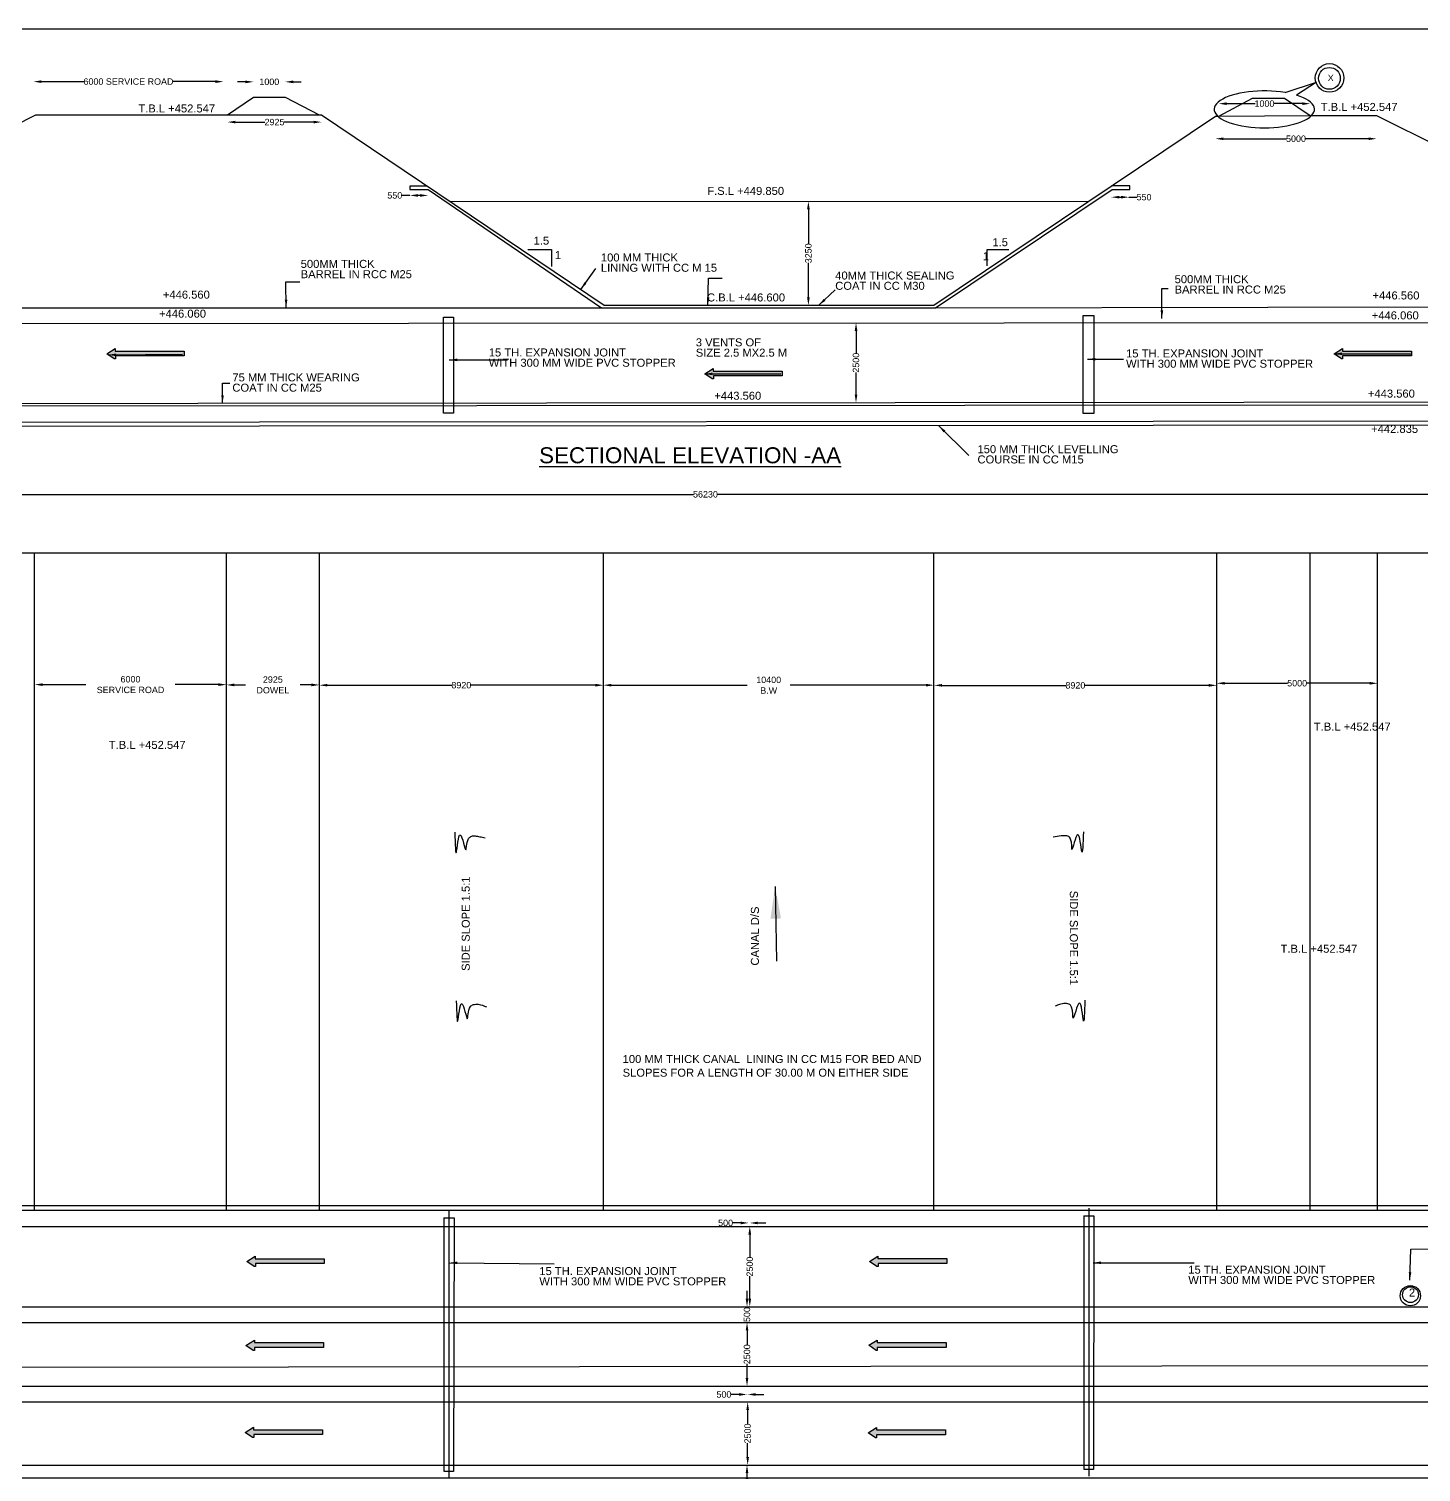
# Model space of a CAD drawing. Header units: millimetres. Extents: x 1715538 to 1727429, y 45608974 to 45617487.
# Drawn here: x 1718630 to 1722978, y 45612977 to 45617487 of the extents above; entities that cross this region are included whole.
import ezdxf

# ---------------------------------------------------------------- set-up
doc = ezdxf.new("R2010")
doc.units = ezdxf.units.MM
doc.header["$MEASUREMENT"] = 0
for name, color, linetype in [('DIMENSION', 7, 'Continuous'), ('DIMENSIONS', 7, 'Continuous'), ('DRAWING', 2, 'Continuous'), ('TEXT', 7, 'Continuous')]:
    doc.layers.add(name, color=color, linetype=linetype)
doc.styles.get("Standard").update_dxf_attribs({"font": 'arial.ttf', "height": 20})
doc.dimstyles.get("Standard").update_dxf_attribs({"dimtxt": 20, "dimasz": 25, "dimexe": 0.18, "dimexo": 0.0625, "dimgap": 0.09, "dimtad": 0, "dimdec": 0, "dimzin": 0, "dimdsep": 46, "dimtxsty": 'Standard', "dimcen": 0.09, "dimse1": 1, "dimse2": 1, "dimadec": 0, "dimazin": 0, "dimtfac": 1, "dimtdec": 0, "dimtofl": 0, "dimtmove": 0, "dimatfit": 3, "dimfxl": 1, "dimtolj": 1, "dimtzin": 0, "dimarcsym": 0})

# ---------------------------------------------------------------- blocks, each defined once
blk = doc.blocks.new('*D55')
at = {"layer": 'Defpoints', "color": 0, "transparency": 16777216}
for p in [(1718644, 45617317.9), (1719237.5, 45617322.3), (1719237.5, 45617321)]:
    blk.add_point(p, dxfattribs=at)
at = {"layer": 'TEXT', "color": 0, "lineweight": -2, "transparency": 16777216}
for p, q in [((1718669, 45617322.3), (1718801.4, 45617322.3)), ((1719212.5, 45617322.3), (1719080.1, 45617322.3))]:
    blk.add_line(p, q, dxfattribs=at)
at = {"layer": 'TEXT', "color": 0, "transparency": 16777216}
for points in [[(1718669, 45617326.4), (1718669, 45617318.1), (1718644, 45617322.3)], [(1719212.5, 45617326.4), (1719212.5, 45617318.1), (1719237.5, 45617322.3)]]:
    blk.add_solid(points, dxfattribs=at)
at = {"layer": 'TEXT', "color": 0, "transparency": 16777216, "insert": (1718940.7, 45617322.3), "char_height": 20, "attachment_point": 5}
blk.add_mtext('\\A1;6000 SERVICE ROAD', dxfattribs=at)
blk = doc.blocks.new('*D56')
at = {"layer": 'Defpoints', "color": 0, "transparency": 16777216}
for p in [(1719430.2, 45617321.5), (1719331.2, 45617273.3), (1719430.2, 45617273.3)]:
    blk.add_point(p, dxfattribs=at)
at = {"layer": 'TEXT', "color": 0, "lineweight": -2, "transparency": 16777216}
for p, q in [((1719306.2, 45617321.5), (1719281.2, 45617321.5)), ((1719455.2, 45617321.5), (1719480.2, 45617321.5))]:
    blk.add_line(p, q, dxfattribs=at)
at = {"layer": 'TEXT', "color": 0, "transparency": 16777216}
for points in [[(1719306.2, 45617325.6), (1719306.2, 45617317.3), (1719331.2, 45617321.5)], [(1719455.2, 45617325.6), (1719455.2, 45617317.3), (1719430.2, 45617321.5)]]:
    blk.add_solid(points, dxfattribs=at)
at = {"layer": 'TEXT', "color": 0, "transparency": 16777216, "insert": (1719380.7, 45617321.5), "char_height": 20, "attachment_point": 5}
blk.add_mtext('\\A1;1000', dxfattribs=at)
blk = doc.blocks.new('*D57')
at = {"layer": 'Defpoints', "color": 0, "transparency": 16777216}
for p in [(1719249.9, 45617218.5), (1719544, 45617218.5), (1719544, 45617195.8)]:
    blk.add_point(p, dxfattribs=at)
at = {"layer": 'TEXT', "color": 0, "lineweight": -2, "transparency": 16777216}
for p, q in [((1719274.9, 45617195.8), (1719366.7, 45617195.8)), ((1719519, 45617195.8), (1719427.1, 45617195.8))]:
    blk.add_line(p, q, dxfattribs=at)
at = {"layer": 'TEXT', "color": 0, "transparency": 16777216}
for points in [[(1719274.9, 45617200), (1719274.9, 45617191.7), (1719249.9, 45617195.8)], [(1719519, 45617200), (1719519, 45617191.7), (1719544, 45617195.8)]]:
    blk.add_solid(points, dxfattribs=at)
at = {"layer": 'TEXT', "color": 0, "transparency": 16777216, "insert": (1719396.9, 45617195.8), "char_height": 20, "attachment_point": 5}
blk.add_mtext('\\A1;2925', dxfattribs=at)
blk = doc.blocks.new('*D58')
at = {"layer": 'Defpoints', "color": 0, "transparency": 16777216}
for p in [(1719819.8, 45616985.1), (1719819.8, 45616966.7), (1719876.5, 45616985.1)]:
    blk.add_point(p, dxfattribs=at)
at = {"layer": 'TEXT', "color": 0, "lineweight": -2, "transparency": 16777216}
for p, q in [((1719819.8, 45616966.7), (1719794.8, 45616966.7)), ((1719851.5, 45616966.7), (1719844.8, 45616966.7))]:
    blk.add_line(p, q, dxfattribs=at)
at = {"layer": 'TEXT', "color": 0, "transparency": 16777216}
for points in [[(1719844.8, 45616970.8), (1719844.8, 45616962.5), (1719819.8, 45616966.7)], [(1719851.5, 45616970.8), (1719851.5, 45616962.5), (1719876.5, 45616966.7)]]:
    blk.add_solid(points, dxfattribs=at)
at = {"layer": 'TEXT', "color": 0, "transparency": 16777216, "insert": (1719772.6, 45616966.7), "char_height": 20, "attachment_point": 5}
blk.add_mtext('\\A1;550', dxfattribs=at)
blk = doc.blocks.new('*D64')
at = {"layer": 'Defpoints', "color": 0, "transparency": 16777216}
for p in [(1717952.7, 45616029.7), (1723533.2, 45616041.6), (1723533.2, 45616032.6)]:
    blk.add_point(p, dxfattribs=at)
at = {"layer": 'DIMENSIONS', "color": 0, "lineweight": -2, "transparency": 16777216}
for p, q in [((1717977.7, 45616032.6), (1720705.3, 45616032.6)), ((1723508.2, 45616032.6), (1720780.7, 45616032.6))]:
    blk.add_line(p, q, dxfattribs=at)
at = {"layer": 'DIMENSIONS', "color": 0, "transparency": 16777216}
for points in [[(1717977.7, 45616036.7), (1717977.7, 45616028.4), (1717952.7, 45616032.6)], [(1723508.2, 45616036.7), (1723508.2, 45616028.4), (1723533.2, 45616032.6)]]:
    blk.add_solid(points, dxfattribs=at)
at = {"layer": 'DIMENSIONS', "color": 0, "transparency": 16777216, "insert": (1720743, 45616032.6), "char_height": 20, "attachment_point": 5}
blk.add_mtext('\\A1;56230', dxfattribs=at)
blk = doc.blocks.new('*D73')
at = {"layer": 'Defpoints', "color": 0, "transparency": 16777216}
for p in [(1722336, 45617214.5), (1722839, 45617216.5), (1722336, 45617143.8)]:
    blk.add_point(p, dxfattribs=at)
at = {"layer": 'TEXT', "color": 0, "lineweight": -2, "transparency": 16777216}
for p, q in [((1722361, 45617143.8), (1722557.6, 45617143.8)), ((1722814, 45617143.8), (1722617.4, 45617143.8))]:
    blk.add_line(p, q, dxfattribs=at)
at = {"layer": 'TEXT', "color": 0, "transparency": 16777216}
for points in [[(1722361, 45617148), (1722361, 45617139.6), (1722336, 45617143.8)], [(1722814, 45617148), (1722814, 45617139.6), (1722839, 45617143.8)]]:
    blk.add_solid(points, dxfattribs=at)
at = {"layer": 'TEXT', "color": 0, "transparency": 16777216, "insert": (1722587.5, 45617143.8), "char_height": 20, "attachment_point": 5}
blk.add_mtext('\\A1;5000', dxfattribs=at)
blk = doc.blocks.new('*D74')
at = {"layer": 'Defpoints', "color": 0, "transparency": 16777216}
for p in [(1722346, 45617253.4), (1722346, 45617214.5), (1722632, 45617216.5)]:
    blk.add_point(p, dxfattribs=at)
at = {"layer": 'TEXT', "color": 0, "lineweight": -2, "transparency": 16777216}
for p, q in [((1722371, 45617253.4), (1722460, 45617253.4)), ((1722607, 45617253.4), (1722518, 45617253.4))]:
    blk.add_line(p, q, dxfattribs=at)
at = {"layer": 'TEXT', "color": 0, "transparency": 16777216}
for points in [[(1722371, 45617257.6), (1722371, 45617249.2), (1722346, 45617253.4)], [(1722607, 45617257.6), (1722607, 45617249.2), (1722632, 45617253.4)]]:
    blk.add_solid(points, dxfattribs=at)
at = {"layer": 'TEXT', "color": 0, "transparency": 16777216, "insert": (1722489, 45617253.4), "char_height": 20, "attachment_point": 5}
blk.add_mtext('\\A1;1000', dxfattribs=at)
blk = doc.blocks.new('*D75')
at = {"layer": 'Defpoints', "color": 0, "transparency": 16777216}
for p in [(1722065.7, 45616961.2), (1722010.6, 45616954.2), (1722065.7, 45616951.3)]:
    blk.add_point(p, dxfattribs=at)
at = {"layer": 'TEXT', "color": 0, "lineweight": -2, "transparency": 16777216}
for p, q in [((1722035.6, 45616961.2), (1722040.7, 45616961.2)), ((1722065.7, 45616961.2), (1722090.7, 45616961.2))]:
    blk.add_line(p, q, dxfattribs=at)
at = {"layer": 'TEXT', "color": 0, "transparency": 16777216}
for points in [[(1722035.6, 45616965.4), (1722035.6, 45616957.1), (1722010.6, 45616961.2)], [(1722040.7, 45616965.4), (1722040.7, 45616957.1), (1722065.7, 45616961.2)]]:
    blk.add_solid(points, dxfattribs=at)
at = {"layer": 'TEXT', "color": 0, "transparency": 16777216, "insert": (1722112.9, 45616961.2), "char_height": 20, "attachment_point": 5}
blk.add_mtext('\\A1;550', dxfattribs=at)
blk = doc.blocks.new('*D76')
at = {"layer": 'Defpoints', "color": 0, "transparency": 16777216}
for p in [(1721216.2, 45616568.5), (1721213.2, 45616319.4), (1721216.5, 45616319.4)]:
    blk.add_point(p, dxfattribs=at)
at = {"layer": 'TEXT', "color": 0, "lineweight": -2, "transparency": 16777216}
for p, q in [((1721213.2, 45616543.5), (1721213.2, 45616474.1)), ((1721213.2, 45616344.4), (1721213.2, 45616413.9))]:
    blk.add_line(p, q, dxfattribs=at)
at = {"layer": 'TEXT', "color": 0, "transparency": 16777216}
for points in [[(1721209.1, 45616543.5), (1721217.4, 45616543.5), (1721213.2, 45616568.5)], [(1721209.1, 45616344.4), (1721217.4, 45616344.4), (1721213.2, 45616319.4)]]:
    blk.add_solid(points, dxfattribs=at)
at = {"layer": 'TEXT', "color": 0, "transparency": 16777216, "insert": (1721213.2, 45616444), "char_height": 20, "attachment_point": 5, "rotation": 90}
blk.add_mtext('\\A1;2500', dxfattribs=at)
blk = doc.blocks.new('*D77')
at = {"layer": 'Defpoints', "color": 0, "transparency": 16777216}
for p in [(1721064.5, 45616948.4), (1721064.5, 45616948.4), (1721064.6, 45616623.5)]:
    blk.add_point(p, dxfattribs=at)
at = {"layer": 'TEXT', "color": 0, "lineweight": -2, "transparency": 16777216}
for p, q in [((1721064.5, 45616923.4), (1721064.5, 45616815.8)), ((1721064.5, 45616648.5), (1721064.5, 45616756))]:
    blk.add_line(p, q, dxfattribs=at)
at = {"layer": 'TEXT', "color": 0, "transparency": 16777216}
for points in [[(1721060.3, 45616923.4), (1721068.6, 45616923.4), (1721064.5, 45616948.4)], [(1721060.3, 45616648.5), (1721068.6, 45616648.5), (1721064.5, 45616623.5)]]:
    blk.add_solid(points, dxfattribs=at)
at = {"layer": 'TEXT', "color": 0, "transparency": 16777216, "insert": (1721064.5, 45616785.9), "char_height": 20, "attachment_point": 5, "rotation": 90}
blk.add_mtext('\\A1;3250', dxfattribs=at)
blk = doc.blocks.new('*D85')
at = {"layer": 'Defpoints', "color": 0, "transparency": 16777216}
for p in [(1720872.7, 45612999.7), (1720872.7, 45612934.3), (1720872.7, 45612934.3)]:
    blk.add_point(p, dxfattribs=at)
at = {"layer": 'TEXT', "color": 0, "lineweight": -2, "transparency": 16777216}
for p, q in [((1720872.7, 45612974.7), (1720872.7, 45612959.3)), ((1720872.7, 45612934.3), (1720872.7, 45612909.3))]:
    blk.add_line(p, q, dxfattribs=at)
at = {"layer": 'TEXT', "color": 0, "transparency": 16777216}
for points in [[(1720868.6, 45612974.7), (1720876.9, 45612974.7), (1720872.7, 45612999.7)], [(1720868.6, 45612959.3), (1720876.9, 45612959.3), (1720872.7, 45612934.3)]]:
    blk.add_solid(points, dxfattribs=at)
at = {"layer": 'TEXT', "color": 0, "transparency": 16777216, "insert": (1720872.7, 45612887.2), "char_height": 20, "attachment_point": 5, "rotation": 90}
blk.add_mtext('\\A1;500', dxfattribs=at)
blk = doc.blocks.new('*D86')
at = {"layer": 'Defpoints', "color": 0, "transparency": 16777216}
for p in [(1720872.7, 45613196.9), (1720872.7, 45612999.7), (1720874.8, 45612999.7)]:
    blk.add_point(p, dxfattribs=at)
at = {"layer": 'TEXT', "color": 0, "lineweight": -2, "transparency": 16777216}
for p, q in [((1720874.8, 45613171.9), (1720874.8, 45613128.4)), ((1720874.8, 45613024.7), (1720874.8, 45613068.2))]:
    blk.add_line(p, q, dxfattribs=at)
at = {"layer": 'TEXT', "color": 0, "transparency": 16777216}
for points in [[(1720870.6, 45613171.9), (1720878.9, 45613171.9), (1720874.8, 45613196.9)], [(1720870.6, 45613024.7), (1720878.9, 45613024.7), (1720874.8, 45612999.7)]]:
    blk.add_solid(points, dxfattribs=at)
at = {"layer": 'TEXT', "color": 0, "transparency": 16777216, "insert": (1720874.8, 45613098.3), "char_height": 20, "attachment_point": 5, "rotation": 90}
blk.add_mtext('\\A1;2500', dxfattribs=at)
blk = doc.blocks.new('*D87')
at = {"layer": 'Defpoints', "color": 0, "transparency": 16777216}
for p in [(1720872.7, 45613220.1), (1720874.8, 45613246.3), (1720872.7, 45613196.9)]:
    blk.add_point(p, dxfattribs=at)
at = {"layer": 'TEXT', "color": 0, "lineweight": -2, "transparency": 16777216}
for p, q in [((1720847.7, 45613220.1), (1720822.7, 45613220.1)), ((1720899.8, 45613220.1), (1720924.8, 45613220.1))]:
    blk.add_line(p, q, dxfattribs=at)
at = {"layer": 'TEXT', "color": 0, "transparency": 16777216}
for points in [[(1720847.7, 45613224.3), (1720847.7, 45613215.9), (1720872.7, 45613220.1)], [(1720899.8, 45613224.3), (1720899.8, 45613215.9), (1720874.8, 45613220.1)]]:
    blk.add_solid(points, dxfattribs=at)
at = {"layer": 'TEXT', "color": 0, "transparency": 16777216, "insert": (1720800.6, 45613220.1), "char_height": 20, "attachment_point": 5}
blk.add_mtext('\\A1;500', dxfattribs=at)
blk = doc.blocks.new('*D88')
at = {"layer": 'Defpoints', "color": 0, "transparency": 16777216}
for p in [(1720872.8, 45613445.1), (1720872.8, 45613445.1), (1720872.8, 45613246.3)]:
    blk.add_point(p, dxfattribs=at)
at = {"layer": 'TEXT', "color": 0, "lineweight": -2, "transparency": 16777216}
for p, q in [((1720872.8, 45613420.1), (1720872.8, 45613375.8)), ((1720872.8, 45613271.3), (1720872.8, 45613315.6))]:
    blk.add_line(p, q, dxfattribs=at)
at = {"layer": 'TEXT', "color": 0, "transparency": 16777216}
for points in [[(1720868.6, 45613420.1), (1720876.9, 45613420.1), (1720872.8, 45613445.1)], [(1720868.6, 45613271.3), (1720876.9, 45613271.3), (1720872.8, 45613246.3)]]:
    blk.add_solid(points, dxfattribs=at)
at = {"layer": 'TEXT', "color": 0, "transparency": 16777216, "insert": (1720872.8, 45613345.7), "char_height": 20, "attachment_point": 5, "rotation": 90}
blk.add_mtext('\\A1;2500', dxfattribs=at)
blk = doc.blocks.new('*D89')
at = {"layer": 'Defpoints', "color": 0, "transparency": 16777216}
for p in [(1720872.8, 45613494.3), (1720872.8, 45613494.3), (1720872.8, 45613445.1)]:
    blk.add_point(p, dxfattribs=at)
at = {"layer": 'TEXT', "color": 0, "lineweight": -2, "transparency": 16777216}
for p, q in [((1720872.8, 45613519.3), (1720872.8, 45613544.3)), ((1720872.8, 45613420.1), (1720872.8, 45613395.1))]:
    blk.add_line(p, q, dxfattribs=at)
at = {"layer": 'TEXT', "color": 0, "transparency": 16777216}
for points in [[(1720868.6, 45613519.3), (1720876.9, 45613519.3), (1720872.8, 45613494.3)], [(1720868.6, 45613420.1), (1720876.9, 45613420.1), (1720872.8, 45613445.1)]]:
    blk.add_solid(points, dxfattribs=at)
at = {"layer": 'TEXT', "color": 0, "transparency": 16777216, "insert": (1720872.8, 45613469.7), "char_height": 20, "attachment_point": 5, "rotation": 90}
blk.add_mtext('\\A1;500', dxfattribs=at)
blk = doc.blocks.new('*D90')
at = {"layer": 'Defpoints', "color": 0, "transparency": 16777216}
for p in [(1720881.4, 45613744.9), (1720881.4, 45613744.9), (1720881.4, 45613494.3)]:
    blk.add_point(p, dxfattribs=at)
at = {"layer": 'TEXT', "color": 0, "lineweight": -2, "transparency": 16777216}
for p, q in [((1720881.4, 45613719.9), (1720881.4, 45613649.7)), ((1720881.4, 45613519.3), (1720881.4, 45613589.5))]:
    blk.add_line(p, q, dxfattribs=at)
at = {"layer": 'TEXT', "color": 0, "transparency": 16777216}
for points in [[(1720877.2, 45613719.9), (1720885.6, 45613719.9), (1720881.4, 45613744.9)], [(1720877.2, 45613519.3), (1720885.6, 45613519.3), (1720881.4, 45613494.3)]]:
    blk.add_solid(points, dxfattribs=at)
at = {"layer": 'TEXT', "color": 0, "transparency": 16777216, "insert": (1720881.4, 45613619.6), "char_height": 20, "attachment_point": 5, "rotation": 90}
blk.add_mtext('\\A1;2500', dxfattribs=at)
blk = doc.blocks.new('*D91')
at = {"layer": 'Defpoints', "color": 0, "transparency": 16777216}
for p in [(1720877.9, 45613796.4), (1720877.9, 45613756), (1720881.4, 45613744.9)]:
    blk.add_point(p, dxfattribs=at)
at = {"layer": 'TEXT', "color": 0, "lineweight": -2, "transparency": 16777216}
for p, q in [((1720852.9, 45613756), (1720827.9, 45613756)), ((1720906.4, 45613756), (1720931.4, 45613756))]:
    blk.add_line(p, q, dxfattribs=at)
at = {"layer": 'TEXT', "color": 0, "transparency": 16777216}
for points in [[(1720852.9, 45613760.2), (1720852.9, 45613751.8), (1720877.9, 45613756)], [(1720906.4, 45613760.2), (1720906.4, 45613751.8), (1720881.4, 45613756)]]:
    blk.add_solid(points, dxfattribs=at)
at = {"layer": 'TEXT', "color": 0, "transparency": 16777216, "insert": (1720805.8, 45613756), "char_height": 20, "attachment_point": 5}
blk.add_mtext('\\A1;500', dxfattribs=at)
blk = doc.blocks.new('*D92')
at = {"layer": 'Defpoints', "color": 0, "transparency": 16777216}
for p in [(1719536.9, 45615438.1), (1720424.2, 45615438.1), (1720424.2, 45615436.3)]:
    blk.add_point(p, dxfattribs=at)
at = {"layer": 'TEXT', "color": 0, "lineweight": -2, "transparency": 16777216}
for p, q in [((1719561.9, 45615436.3), (1719950.6, 45615436.3)), ((1720399.2, 45615436.3), (1720010.5, 45615436.3))]:
    blk.add_line(p, q, dxfattribs=at)
at = {"layer": 'TEXT', "color": 0, "transparency": 16777216}
for points in [[(1719561.9, 45615440.5), (1719561.9, 45615432.2), (1719536.9, 45615436.3)], [(1720399.2, 45615440.5), (1720399.2, 45615432.2), (1720424.2, 45615436.3)]]:
    blk.add_solid(points, dxfattribs=at)
at = {"layer": 'TEXT', "color": 0, "transparency": 16777216, "insert": (1719980.5, 45615436.3), "char_height": 20, "attachment_point": 5}
blk.add_mtext('\\A1;8920', dxfattribs=at)
blk = doc.blocks.new('*D93')
at = {"layer": 'Defpoints', "color": 0, "transparency": 16777216}
for p in [(1721456.8, 45615436.4), (1722340, 45615436.4), (1722340, 45615435.8)]:
    blk.add_point(p, dxfattribs=at)
at = {"layer": 'TEXT', "color": 0, "lineweight": -2, "transparency": 16777216}
for p, q in [((1721481.8, 45615435.8), (1721868.5, 45615435.8)), ((1722315, 45615435.8), (1721928.4, 45615435.8))]:
    blk.add_line(p, q, dxfattribs=at)
at = {"layer": 'TEXT', "color": 0, "transparency": 16777216}
for points in [[(1721481.8, 45615440), (1721481.8, 45615431.7), (1721456.8, 45615435.8)], [(1722315, 45615440), (1722315, 45615431.7), (1722340, 45615435.8)]]:
    blk.add_solid(points, dxfattribs=at)
at = {"layer": 'TEXT', "color": 0, "transparency": 16777216, "insert": (1721898.4, 45615435.8), "char_height": 20, "attachment_point": 5}
blk.add_mtext('\\A1;8920', dxfattribs=at)
blk = doc.blocks.new('*D94')
at = {"layer": 'Defpoints', "color": 0, "transparency": 16777216}
for p in [(1722340, 45615435.8), (1722842.2, 45615442.3), (1722842.2, 45615435.8)]:
    blk.add_point(p, dxfattribs=at)
at = {"layer": 'TEXT', "color": 0, "lineweight": -2, "transparency": 16777216}
for p, q in [((1722365, 45615442.3), (1722561.2, 45615442.3)), ((1722817.2, 45615442.3), (1722621.1, 45615442.3))]:
    blk.add_line(p, q, dxfattribs=at)
at = {"layer": 'TEXT', "color": 0, "transparency": 16777216}
for points in [[(1722365, 45615446.5), (1722365, 45615438.1), (1722340, 45615442.3)], [(1722817.2, 45615446.5), (1722817.2, 45615438.1), (1722842.2, 45615442.3)]]:
    blk.add_solid(points, dxfattribs=at)
at = {"layer": 'TEXT', "color": 0, "transparency": 16777216, "insert": (1722591.1, 45615442.3), "char_height": 20, "attachment_point": 5}
blk.add_mtext('\\A1;5000', dxfattribs=at)

msp = doc.modelspace()

# ---------------------------------------------------------------- hatches: boundary and pattern name
at = {"layer": 'TEXT'}
h = msp.add_hatch(color=0, dxfattribs=at)
h.dxf.hatch_style = 1
h.paths.add_polyline_path([(1719115.1, 45616480.2), (1718899.6, 45616480.2), (1718899.6, 45616487.9), (1718873.5, 45616471.7), (1718896.4, 45616456), (1718900.1, 45616456), (1718900.1, 45616465.2), (1719115.1, 45616465.2)])
h = msp.add_hatch(color=0, dxfattribs=at)
h.dxf.hatch_style = 1
h.paths.add_polyline_path([(1722948, 45616480.5), (1722732.4, 45616480.5), (1722732.4, 45616488.2), (1722706.3, 45616472), (1722729.2, 45616456.4), (1722732.9, 45616456.4), (1722732.9, 45616465.5), (1722948, 45616465.5)])
h = msp.add_hatch(color=0, dxfattribs=at)
h.dxf.hatch_style = 1
h.paths.add_polyline_path([(1720982.7, 45616417.6), (1720767.1, 45616417.6), (1720767.1, 45616425.4), (1720741, 45616409.2), (1720763.9, 45616393.5), (1720767.6, 45616393.5), (1720767.6, 45616402.7), (1720982.7, 45616402.7)])
h = msp.add_hatch(dxfattribs=at)
h.set_pattern_fill('AR-CONC', color=0)
h.set_pattern_definition([(50, (0, 0), (7.172601826, -0.6275213498), [0.75, -8.25]), (355, (0, 0), (-1.3875133361, 7.521921337), [0.6, -6.6]), (100.45144446, (0.598, -0.052), (5.7850884673, 6.8943999097), [0.63740192, -7.01142112]), (46.1842, (0, 2), (10.6724133067, -1.655192808), [1.125, -12.375]), (96.63563549, (0.889, 1.862), (9.3466194567, 9.7411860077), [0.95610342, -10.5171376]), (351.18416399, (0, 2), (9.3466194505, 9.7411860027), [0.9, -9.90000001]), (21, (1, 1.5), (5.9690705212, -4.02618890665), [0.75, -8.25]), (326, (1, 1.5), (2.4331533192, 7.2515004505), [0.6, -6.6]), (71.45144474, (1.4974, 1.1645), (8.4022237673, 3.2253115281), [0.6374019, -7.01142112]), (37.5, (0, 0), (0.12159855317, 3.32893853831), [0, -6.52, 0, -6.7, 0, -6.625]), (7.5, (0, 0), (2.63069537442, 3.94411711882), [0, -3.82, 0, -6.37, 0, -2.525]), (327.5, (-2.23, 0), (5.33822436172, -0.22554871734), [0, -2.5, 0, -7.8, 0, -10.35]), (317.5, (-3.23, 0), (5.8318616934, 1.0010498233), [0, -3.25, 0, -5.18, 0, -7.35])])
edge = h.paths.add_edge_path()
edge.add_line((1725099.6, 45616396.1), (1724846.7, 45616396.1))
edge.add_ellipse((1724835, 45616411), major_axis=(-23.5, 0), ratio=0.731202, start_angle=60.1153, end_angle=119.8847, ccw=False)
edge.add_line((1724823.3, 45616396.1), (1724738.3, 45616396.1))
edge.add_ellipse((1724734.1, 45616411.9), major_axis=(-24.9, -0.5), ratio=0.643057, start_angle=77.3801, end_angle=98.8078, ccw=False)
edge.add_line((1724732.7, 45616395.9), (1724589.9, 45616396.1))
edge.add_ellipse((1724582.2, 45616409.9), major_axis=(-24.2, 0.4), ratio=0.599788, start_angle=73.2174, end_angle=109.5885, ccw=False)
edge.add_line((1724575, 45616396.1), (1724558.1, 45616396.1))
edge.add_line((1724558.1, 45616396.1), (1724558.1, 45616380))
edge.add_line((1724558.1, 45616380), (1725053.3, 45616380))
edge.add_line((1725053.3, 45616380), (1725053.3, 45616322.1))
edge.add_line((1725053.3, 45616322.1), (1725099.6, 45616322.1))
edge.add_line((1725099.6, 45616322.1), (1725099.6, 45616396.1))
edge = h.paths.add_edge_path(flags=16)
edge.add_ellipse((1725075.2, 45616347.1), major_axis=(0, 25), ratio=0.47796, start_angle=0, end_angle=360)
h.paths.add_polyline_path([(1716978.1, 45616285.8), (1716435.4, 45616285.8), (1716435.4, 45616270.2), (1716480, 45616270.2), (1716978.1, 45616270.2)])
h.paths.add_polyline_path([(1716480, 45616270.2), (1716435.4, 45616270.2), (1716435.4, 45616207.8), (1716480, 45616207.8)])
h = msp.add_hatch(color=0, dxfattribs=at)
h.dxf.hatch_style = 1
h.paths.add_polyline_path([(1719552.1, 45613644.3), (1719336.5, 45613644.3), (1719336.5, 45613652), (1719310.4, 45613635.8), (1719333.3, 45613620.1), (1719337.1, 45613620.1), (1719337.1, 45613629.3), (1719552.1, 45613629.3)])
h = msp.add_hatch(color=0, dxfattribs=at)
h.dxf.hatch_style = 1
h.paths.add_polyline_path([(1721497, 45613644.5), (1721281.4, 45613644.5), (1721281.4, 45613652.3), (1721255.3, 45613636.1), (1721278.3, 45613620.4), (1721282, 45613620.4), (1721282, 45613629.6), (1721497, 45613629.6)])
h = msp.add_hatch(color=0, dxfattribs=at)
h.dxf.hatch_style = 1
h.paths.add_polyline_path([(1719549.5, 45613382), (1719333.9, 45613382), (1719333.9, 45613389.8), (1719307.8, 45613373.6), (1719330.7, 45613357.9), (1719334.4, 45613357.9), (1719334.4, 45613367.1), (1719549.5, 45613367.1)])
h = msp.add_hatch(color=0, dxfattribs=at)
h.dxf.hatch_style = 1
h.paths.add_polyline_path([(1721494.8, 45613382.1), (1721279.2, 45613382.1), (1721279.2, 45613389.9), (1721253.1, 45613373.7), (1721276, 45613358), (1721279.7, 45613358), (1721279.7, 45613367.2), (1721494.8, 45613367.2)])
h = msp.add_hatch(color=0, dxfattribs=at)
h.dxf.hatch_style = 1
h.paths.add_polyline_path([(1719547.2, 45613110), (1719331.7, 45613110), (1719331.7, 45613117.8), (1719305.6, 45613101.6), (1719328.5, 45613085.9), (1719332.2, 45613085.9), (1719332.2, 45613095.1), (1719547.2, 45613095.1)])
h = msp.add_hatch(color=0, dxfattribs=at)
h.dxf.hatch_style = 1
h.paths.add_polyline_path([(1721492.5, 45613109.1), (1721277, 45613109.1), (1721277, 45613116.8), (1721250.9, 45613100.6), (1721273.8, 45613084.9), (1721277.5, 45613084.9), (1721277.5, 45613094.1), (1721492.5, 45613094.1)])

# ---------------------------------------------------------------- linework, layer by layer
at = {"layer": 'DRAWING', "color": 0}
msp.add_lwpolyline([(1715537.6, 45617487.1), (1727428.9, 45617487.1), (1727428.9, 45608974.5), (1715537.6, 45608974.5)], close=True, dxfattribs=at)
msp.add_lwpolyline([(1715991, 45615850), (1725636, 45615850), (1725636, 45615246.4), (1725575.9, 45615246.4), (1725696.8, 45615184.4), (1725637.5, 45615184.4), (1725637.5, 45613811.5), (1725573.8, 45613811.5), (1725694.3, 45613747.1), (1725635.5, 45613747.1), (1725635.5, 45611655.3), (1725568.5, 45611655.3), (1725688.4, 45611593.6), (1725628.9, 45611593.6), (1725628.9, 45610735.3)], dxfattribs=at)
for centre, radius in [((1722692.3, 45617333.7), 44.7), ((1722691.9, 45617332.4), 34.1)]:
    msp.add_circle(centre, radius, dxfattribs=at)
at = {"layer": 'TEXT', "color": 0}
for p, q in [((1718672.7, 45615438.1), (1718807.8, 45615438.1)), ((1719221.5, 45615438.1), (1719086.5, 45615438.1)), ((1719271.5, 45615437.2), (1719306.3, 45615437.2)), ((1719511.9, 45615437.2), (1719477, 45615437.2)), ((1720449.2, 45615436.4), (1720873, 45615436.4)), ((1721431.8, 45615436.4), (1721008, 45615436.4))]:
    msp.add_line(p, q, dxfattribs=at)
for points in [[(1722553.8, 45617288.1), (1722651.2, 45617321), (1722589.2, 45617279.9)], [(1719249.9, 45617218.5), (1719331.2, 45617273.3), (1719430.2, 45617273.3), (1719536, 45617218.5)], [(1715840.5, 45616917), (1718058, 45616917), (1718651, 45617218.5), (1719544, 45617218.5), (1720426.5, 45616623.5), (1721456, 45616623.5), (1722336, 45617214.5), (1722346, 45617214.5), (1722451.5, 45617270.5), (1722551.5, 45617270.5), (1722632, 45617216.5), (1722839, 45617216.5), (1723441.7, 45616916.2), (1723491.7, 45616916.2), (1724561.7, 45616918.9), (1725779.5, 45616918.9)], [(1722346, 45617214.5), (1722632, 45617216.5)], [(1719874.1, 45616995.9), (1719819.8, 45616995.9), (1719819.8, 45616985.1), (1719876.5, 45616985.1), (1720418.6, 45616615.6)], [(1721461.4, 45616615.6), (1722013.1, 45616984.8), (1722068.1, 45616984.8), (1722068.1, 45616996.3), (1722011.1, 45616996.3)], [(1719945.2, 45616948), (1721940.1, 45616948.6)], [(1720188.6, 45616797.5), (1720262.3, 45616797.5), (1720262.3, 45616744.8)], [(1721623.2, 45616747.1), (1721623.2, 45616797.9), (1721690.9, 45616797.9)], [(1717952.3, 45616249.1), (1717952.3, 45616615.6), (1718280.1, 45616615.6), (1720421.9, 45616615.6), (1721461.4, 45616615.6), (1723537.4, 45616619.1)], [(1717952.3, 45616567), (1723537.4, 45616569.6)], [(1718873.5, 45616471.7), (1718899.6, 45616487.9), (1718899.6, 45616480.2), (1719115.1, 45616480.2), (1719115.1, 45616465.2), (1718900.1, 45616465.2), (1718900.1, 45616456), (1718896.4, 45616456), (1718873.5, 45616471.7)], [(1722706.3, 45616472), (1722732.4, 45616488.2), (1722732.4, 45616480.5), (1722948, 45616480.5), (1722948, 45616465.5), (1722732.9, 45616465.5), (1722732.9, 45616456.4), (1722729.2, 45616456.4), (1722706.3, 45616472)], [(1720741, 45616409.2), (1720767.1, 45616425.4), (1720767.1, 45616417.6), (1720982.7, 45616417.6), (1720982.7, 45616402.7), (1720767.6, 45616402.7), (1720767.6, 45616393.5), (1720763.9, 45616393.5), (1720741, 45616409.2)], [(1716978.1, 45616315.1), (1724603.1, 45616322.8), (1724603.1, 45616212.3), (1724562.2, 45616212.3), (1724537.4, 45616253.6), (1723537.4, 45616253.6), (1723537.4, 45616142.8), (1723507.9, 45616142.8)], [(1716978.1, 45616308.5), (1724603.1, 45616313.4)], [(1723537.4, 45616248.6), (1717952.3, 45616244.2), (1717952.3, 45616249.1), (1717057.4, 45616249.1), (1716981.5, 45616089.5), (1716936.5, 45616089.5), (1716936.5, 45616270.2)], [(1717952.3, 45616258.2), (1723537.4, 45616262.7)], [(1718647.7, 45613796.4), (1718647.7, 45615850)], [(1719246.5, 45613796.4), (1719246.5, 45615850)], [(1719536.9, 45613796.4), (1719536.9, 45615850)], [(1720424.2, 45613796.4), (1720424.2, 45615850)], [(1721456.8, 45613796.4), (1721456.8, 45615850)], [(1722340, 45613796.4), (1722340, 45615850)], [(1722632, 45613796.4), (1722632, 45615850)], [(1722842.2, 45613796.4), (1722842.2, 45615850)], [(1717957.3, 45613810.9), (1723540.3, 45613810.9)], [(1721941.8, 45612964.9), (1721941.8, 45613802.7)], [(1719926.2, 45613772), (1719957.6, 45613772), (1719956.1, 45612979.8), (1719926.9, 45612979.9), (1719926.9, 45613772)], [(1719942.9, 45612958.7), (1719942.9, 45613796.4)], [(1721925.1, 45613778.2), (1721956.5, 45613778.2), (1721955, 45612986), (1721925.7, 45612986.1), (1721925.7, 45613778.2)], [(1717953.8, 45613744.9), (1723537.5, 45613744.9)], [(1719310.4, 45613635.8), (1719336.5, 45613652), (1719336.5, 45613644.3), (1719552.1, 45613644.3), (1719552.1, 45613629.3), (1719337.1, 45613629.3), (1719337.1, 45613620.1), (1719333.3, 45613620.1), (1719310.4, 45613635.8)], [(1721255.3, 45613636.1), (1721281.4, 45613652.3), (1721281.4, 45613644.5), (1721497, 45613644.5), (1721497, 45613629.6), (1721282, 45613629.6), (1721282, 45613620.4), (1721278.3, 45613620.4), (1721255.3, 45613636.1)], [(1717953.8, 45613494.3), (1723537.5, 45613494.3)], [(1717953.8, 45613445.1), (1723537.5, 45613445.1)], [(1719307.8, 45613373.6), (1719333.9, 45613389.8), (1719333.9, 45613382), (1719549.5, 45613382), (1719549.5, 45613367.1), (1719334.4, 45613367.1), (1719334.4, 45613357.9), (1719330.7, 45613357.9), (1719307.8, 45613373.6)], [(1721253.1, 45613373.7), (1721279.2, 45613389.9), (1721279.2, 45613382.1), (1721494.8, 45613382.1), (1721494.8, 45613367.2), (1721279.7, 45613367.2), (1721279.7, 45613358), (1721276, 45613358), (1721253.1, 45613373.7)], [(1717953.8, 45613246.3), (1723537.5, 45613246.3)], [(1717953.8, 45613196.9), (1723537.5, 45613196.9)], [(1719305.6, 45613101.6), (1719331.7, 45613117.8), (1719331.7, 45613110), (1719547.2, 45613110), (1719547.2, 45613095.1), (1719332.2, 45613095.1), (1719332.2, 45613085.9), (1719328.5, 45613085.9), (1719305.6, 45613101.6)], [(1721250.9, 45613100.6), (1721277, 45613116.8), (1721277, 45613109.1), (1721492.5, 45613109.1), (1721492.5, 45613094.1), (1721277.5, 45613094.1), (1721277.5, 45613084.9), (1721273.8, 45613084.9), (1721250.9, 45613100.6)], [(1717953.8, 45612999.7), (1723537.5, 45612999.7)]]:
    msp.add_lwpolyline(points, dxfattribs=at)
for points in [[(1719925.2, 45616586.6), (1719955.9, 45616586.6), (1719955.9, 45616286.7), (1719925.2, 45616286.7)], [(1721922.4, 45616591.8), (1721955.8, 45616591.8), (1721955.8, 45616285.2), (1721922.4, 45616285.2)], [(1717953.8, 45613796.4), (1723537.5, 45613796.4), (1723537.5, 45612958.7), (1717953.8, 45612958.7)]]:
    msp.add_lwpolyline(points, close=True, dxfattribs=at)
for centre, radius in [((1722944.7, 45613528.7), 31.7), ((1722945.2, 45613531.9), 24.7)]:
    msp.add_circle(centre, radius, dxfattribs=at)
msp.add_ellipse((1722488.6, 45617235.7), major_axis=(-156.7, 0), ratio=0.367648, start_param=4.282938, end_param=10.298639, dxfattribs=at)
for points in [[(1719960, 45614977.3), (1719964.9, 45614914.2), (1719977.5, 45614968.1), (1719994.6, 45614921.5), (1720001.4, 45614954.7), (1720007.7, 45614962), (1720012.8, 45614964.9), (1720023.2, 45614965.2), (1720037.8, 45614963), (1720054.4, 45614959.8)], [(1721923.5, 45614978.6), (1721918.3, 45614916.7), (1721905.6, 45614969.1), (1721887.4, 45614923.4), (1721883.7, 45614955.7), (1721875.3, 45614964.7), (1721867.4, 45614966.1), (1721853.8, 45614965.5), (1721829.4, 45614961.8)], [(1719964.8, 45614450.3), (1719969.6, 45614387.2), (1719982.1, 45614441.2), (1719999.1, 45614394.2), (1720008.6, 45614432), (1720018, 45614438.2), (1720033.4, 45614439.3), (1720059.4, 45614430.9)], [(1721928.1, 45614452), (1721923.4, 45614388.3), (1721910.6, 45614443.2), (1721891.6, 45614396.1), (1721886.7, 45614430.2), (1721881, 45614438.2), (1721866.9, 45614441.6), (1721849.2, 45614438.5), (1721835.2, 45614433.3)]]:
    msp.add_spline(points, degree=3, dxfattribs=at)
for points in [[(1718672.7, 45615442.3), (1718672.7, 45615433.9), (1718647.7, 45615438.1)], [(1719221.5, 45615442.3), (1719221.5, 45615433.9), (1719246.5, 45615438.1)], [(1719271.5, 45615441.4), (1719271.5, 45615433), (1719246.5, 45615437.2)], [(1719511.9, 45615441.4), (1719511.9, 45615433), (1719536.9, 45615437.2)], [(1720449.2, 45615440.5), (1720449.2, 45615432.2), (1720424.2, 45615436.4)], [(1721431.8, 45615440.5), (1721431.8, 45615432.2), (1721456.8, 45615436.4)]]:
    msp.add_solid(points, dxfattribs=at)

# ---------------------------------------------------------------- texts
at = {"layer": 'DIMENSION'}
msp.add_text('X', height=20, dxfattribs=at).set_placement((1722686.6, 45617323.9))
at = {"layer": 'TEXT', "color": 0}
for s, height, p in [('T.B.L +452.547', 25, (1718971.6, 45617226)), ('T.B.L +452.547', 25, (1722664.9, 45617230.7)), ('F.S.L +449.850', 25, (1720748.7, 45616968.3)), ('1.5', 25, (1720206.2, 45616812.9)), ('1.5', 25, (1721639.3, 45616808)), ('1', 25, (1720272.5, 45616767.9)), ('100 MM THICK ', 25, (1720416.4, 45616760.3)), ('1', 25, (1721609.2, 45616764.2)), ('500MM THICK ', 25, (1719478.7, 45616740.3)), ('BARREL IN RCC M25', 25, (1719478.7, 45616708.1)), ('LINING WITH CC M 15', 25, (1720416.4, 45616728.2)), ('40MM THICK SEALING ', 25, (1721148.3, 45616703.9)), ('COAT IN CC M30', 25, (1721148.3, 45616671.8)), ('500MM THICK ', 25, (1722208.4, 45616692.4)), ('BARREL IN RCC M25', 25, (1722208.4, 45616660.2)), ('+446.560', 25, (1719048.2, 45616644.2)), ('C.B.L +446.600', 25, (1720747.9, 45616635.4)), ('+446.560', 25, (1722826.5, 45616641.7)), ('+446.060', 25, (1719036.3, 45616584.8)), ('+446.060', 25, (1722824.3, 45616579.4)), ('3 VENTS OF ', 25, (1720712.8, 45616495)), ('15 TH. EXPANSION JOINT ', 25, (1720066.1, 45616463.5)), ('SIZE 2.5 MX2.5 M', 25, (1720712.8, 45616462.9)), ('15 TH. EXPANSION JOINT ', 25, (1722056.8, 45616460.5)), ('WITH 300 MM WIDE PVC STOPPER', 25, (1720066.1, 45616431.4)), ('WITH 300 MM WIDE PVC STOPPER', 25, (1722056.8, 45616428.4)), ('75 MM THICK WEARING ', 25, (1719265.3, 45616385.6)), ('COAT IN CC M25', 25, (1719265.3, 45616353.5)), ('+443.560', 25, (1720770.6, 45616328.3)), ('+443.560', 25, (1722812.2, 45616335)), ('+442.835', 25, (1722822.3, 45616224.6)), ('%%USECTIONAL ELEVATION -AA', 50, (1720223.4, 45616129.7)), (' COURSE IN CC M15', 25, (1721583, 45616129.2)), (' 150 MM THICK LEVELLING  ', 25, (1721583, 45616161.3)), ('T.B.L +452.547', 25, (1722643.4, 45615294.4)), ('T.B.L +452.547', 25, (1718879.4, 45615237.3)), ('T.B.L +452.547', 25, (1722539.4, 45614600.4)), ('100 MM THICK CANAL  LINING IN CC M15 FOR BED AND', 25, (1720484.3, 45614255.8)), ('SLOPES FOR A LENGTH OF 30.00 M ON EITHER SIDE ', 25, (1720484.3, 45614213.1)), ('15 TH. EXPANSION JOINT ', 25, (1720224.1, 45613593.2)), ('15 TH. EXPANSION JOINT ', 25, (1722251.1, 45613597.5)), ('WITH 300 MM WIDE PVC STOPPER', 25, (1720224.1, 45613561.1)), ('WITH 300 MM WIDE PVC STOPPER', 25, (1722251.1, 45613565.3)), ('2', 25, (1722940.3, 45613526.1))]:
    msp.add_text(s, height=height, dxfattribs=at).set_placement(p)
for s, rotation, p in [('SIDE SLOPE 1.5:1', 90, (1720006.7, 45614543.6)), ('SIDE SLOPE 1.5:1', 270, (1721881.1, 45614794.2)), ('CANAL D/S', 90, (1720909.9, 45614560.2))]:
    msp.add_text(s, height=25, rotation=rotation, dxfattribs=at).set_placement(p)
at = {"layer": 'TEXT', "color": 0, "char_height": 20, "attachment_point": 5}
for s, insert in [('\\A1;6000 \\PSERVICE ROAD', (1718947.1, 45615438.1)), ('\\A1;2925 \\PDOWEL', (1719391.7, 45615437.2)), ('\\A1;10400 \\PB.W', (1720940.5, 45615436.4))]:
    msp.add_mtext(s, dxfattribs=dict(at, insert=insert))

# ---------------------------------------------------------------- dimensions: what is measured, and where the dimension line sits
at = {"layer": 'DIMENSIONS', "color": 0}
dim = msp.add_linear_dim(base=(1723533.2, 45616032.6), p1=(1717952.7, 45616029.7), p2=(1723533.2, 45616041.6), text='56230', dimstyle='Standard', dxfattribs=at)
dim.commit()
dim.dimension.update_dxf_attribs({"geometry": '*D64', "text_midpoint": (1720743, 45616032.6)})
at = {"layer": 'TEXT', "color": 0}
for base, p1, p2, text, picture, middle in [((1719237.5, 45617322.3), (1718644, 45617317.9), (1719237.5, 45617321), '6000 SERVICE ROAD', '*D55', (1718940.7, 45617322.3)), ((1719430.2, 45617321.5), (1719331.2, 45617273.3), (1719430.2, 45617273.3), '1000', '*D56', (1719380.7, 45617321.5)), ((1722346, 45617253.4), (1722632, 45617216.5), (1722346, 45617214.5), '1000', '*D74', (1722489, 45617253.4)), ((1719544, 45617195.8), (1719249.9, 45617218.5), (1719544, 45617218.5), '2925', '*D57', (1719396.9, 45617195.8)), ((1722336, 45617143.8), (1722839, 45617216.5), (1722336, 45617214.5), '5000', '*D73', (1722587.5, 45617143.8)), ((1719819.8, 45616966.7), (1719876.5, 45616985.1), (1719819.8, 45616985.1), '550', '*D58', (1719772.6, 45616966.7)), ((1722065.7, 45616961.2), (1722010.6, 45616954.2), (1722065.7, 45616951.3), '550', '*D75', (1722112.9, 45616961.2)), ((1720424.2, 45615436.3), (1719536.9, 45615438.1), (1720424.2, 45615438.1), '8920', '*D92', (1719980.5, 45615436.3)), ((1722340, 45615435.8), (1721456.8, 45615436.4), (1722340, 45615436.4), '8920', '*D93', (1721898.4, 45615435.8)), ((1722842.2, 45615442.3), (1722340, 45615435.8), (1722842.2, 45615435.8), '5000', '*D94', (1722591.1, 45615442.3)), ((1720877.9, 45613756), (1720881.4, 45613744.9), (1720877.9, 45613796.4), '500', '*D91', (1720805.8, 45613756)), ((1720872.7, 45613220.1), (1720874.8, 45613246.3), (1720872.7, 45613196.9), '500', '*D87', (1720800.6, 45613220.1))]:
    dim = msp.add_linear_dim(base=base, p1=p1, p2=p2, text=text, dimstyle='Standard', dxfattribs=at)
    dim.commit()
    dim.dimension.update_dxf_attribs({"geometry": picture, "text_midpoint": middle})
for base, p1, p2, text, picture, middle in [((1721064.5, 45616948.4), (1721064.6, 45616623.5), (1721064.5, 45616948.4), '3250', '*D77', (1721064.5, 45616785.9)), ((1721213.2, 45616319.4), (1721216.2, 45616568.5), (1721216.5, 45616319.4), '2500', '*D76', (1721213.2, 45616444)), ((1720881.4, 45613744.9), (1720881.4, 45613494.3), (1720881.4, 45613744.9), '2500', '*D90', (1720881.4, 45613619.6)), ((1720872.8, 45613494.3), (1720872.8, 45613445.1), (1720872.8, 45613494.3), '500', '*D89', (1720872.8, 45613469.7)), ((1720872.8, 45613445.1), (1720872.8, 45613246.3), (1720872.8, 45613445.1), '2500', '*D88', (1720872.8, 45613345.7)), ((1720874.8, 45612999.7), (1720872.7, 45613196.9), (1720872.7, 45612999.7), '2500', '*D86', (1720874.8, 45613098.3)), ((1720872.7, 45612934.3), (1720872.7, 45612999.7), (1720872.7, 45612934.3), '500', '*D85', (1720872.7, 45612887.2))]:
    dim = msp.add_linear_dim(base=base, p1=p1, p2=p2, angle=90, text=text, dimstyle='Standard', dxfattribs=at)
    dim.commit()
    dim.dimension.update_dxf_attribs({"geometry": picture, "text_midpoint": middle})

# ---------------------------------------------------------------- leaders
for points, override in [([(1720353.7, 45616672.6), (1720400.1, 45616738.6)], {"dimgap": 0.09, "dimtad": 0}), ([(1719433.4, 45616615.6), (1719431.9, 45616696.2), (1719475.7, 45616696.4)], {"dimgap": 0.09, "dimtad": 0}), ([(1720750.6, 45616623.5), (1720752.9, 45616708.3), (1720795.1, 45616708.4)], {"dimgap": 0.09, "dimtad": 0}), ([(1721097, 45616623.5), (1721148.3, 45616671.8)], {"dimgap": 0.09, "dimtad": 0}), ([(1722168.6, 45616582.4), (1722168.6, 45616675.7), (1722188, 45616675.7)], {"dimgap": 0.09, "dimtad": 0}), ([(1718876.8, 45616468.4), (1719109.5, 45616471)], {"dimgap": 0.09, "dimtad": 0}), ([(1722706.1, 45616471.9), (1722950.6, 45616471.9)], {"dimgap": 0.09, "dimtad": 0}), ([(1719942.6, 45616452.8), (1720124.7, 45616453.2)], {"dimgap": 0.09, "dimtad": 0}), ([(1721936.1, 45616454.8), (1722048.7, 45616454.8)], {"dimgap": 0.09, "dimtad": 0}), ([(1719234.7, 45616317.4), (1719234.2, 45616379.6), (1719257.2, 45616379.6)], {"dimgap": 0.09, "dimtad": 0}), ([(1720739.6, 45616409), (1720978.2, 45616409)], {"dimgap": 0.09, "dimtad": 0}), ([(1721471.5, 45616246.9), (1721566, 45616153.9)], {"dimgap": 0.09, "dimtad": 0}), ([(1720960.7, 45614807.1), (1720965.1, 45614574.3)], {"dimasz": 100, "dimgap": 0.09, "dimtad": 0}), ([(1722943.1, 45613577.2), (1722946.3, 45613674.4), (1723596.6, 45613676.8)], {"dimgap": 0.09, "dimtad": 0}), ([(1719942.9, 45613631.6), (1720270.1, 45613628.6)], {"dimgap": 0.09, "dimtad": 0}), ([(1721953.6, 45613631.6), (1722269.9, 45613631.6)], {"dimgap": 0.09, "dimtad": 0}), ([(1725743.1, 45613518.9), (1725741.5, 45613311.8), (1718337.5, 45613304.6)], {"dimasz": 100})]:
    msp.add_leader(points, dimstyle='Standard', override=override, dxfattribs=at)

doc.saveas('drawing.dxf')
